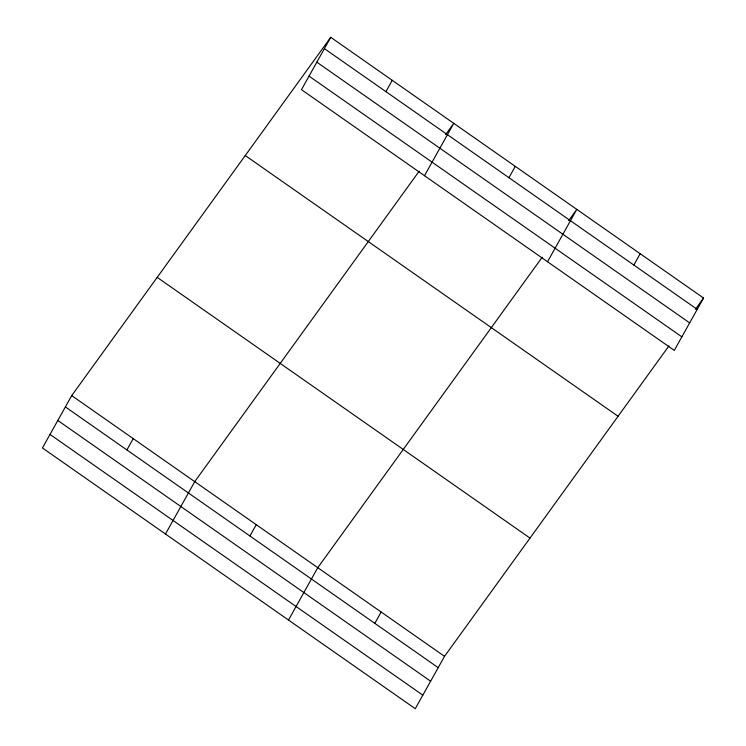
<?xml version="1.0" encoding="UTF-8"?>
<svg xmlns="http://www.w3.org/2000/svg" width="746" height="746" viewBox="0 0 746 746"><rect width="100%" height="100%" fill="white"/><g stroke="black" fill="none" stroke-linecap="round" stroke-linejoin="round"><path stroke-width="1.12" d="M330.739 37.3L301.468 89.66L674.291 350.396L703.553 298.036L330.739 37.3L71.709 395.604L42.447 447.964L415.261 708.7L444.532 656.34L668.957 345.892M126.895 449.95L133.226 438.62M385.924 91.646L392.247 80.326M165.472 534.005L194.743 481.646L419.168 171.198M424.502 175.702L453.764 123.342L445.623 134.606M249.929 535.992L256.251 524.671M508.949 177.688L515.281 166.367M288.506 620.047L317.768 567.687L542.193 257.249M547.536 261.743L576.798 209.384L568.657 220.648M374.818 623.339L381.15 612.018M633.848 265.035L640.171 253.715M695.412 309.301L703.553 298.036M324.407 48.63L697.221 309.366M316.836 62.17L689.658 322.906M309.04 76.12L681.863 336.856M245.257 155.541L618.08 416.277M157.192 277.363L530.005 538.099M71.709 395.604L444.532 656.34M65.378 406.924L438.2 667.67M57.815 420.474L430.629 681.21M50.01 434.424L422.833 695.16"/></g></svg>
